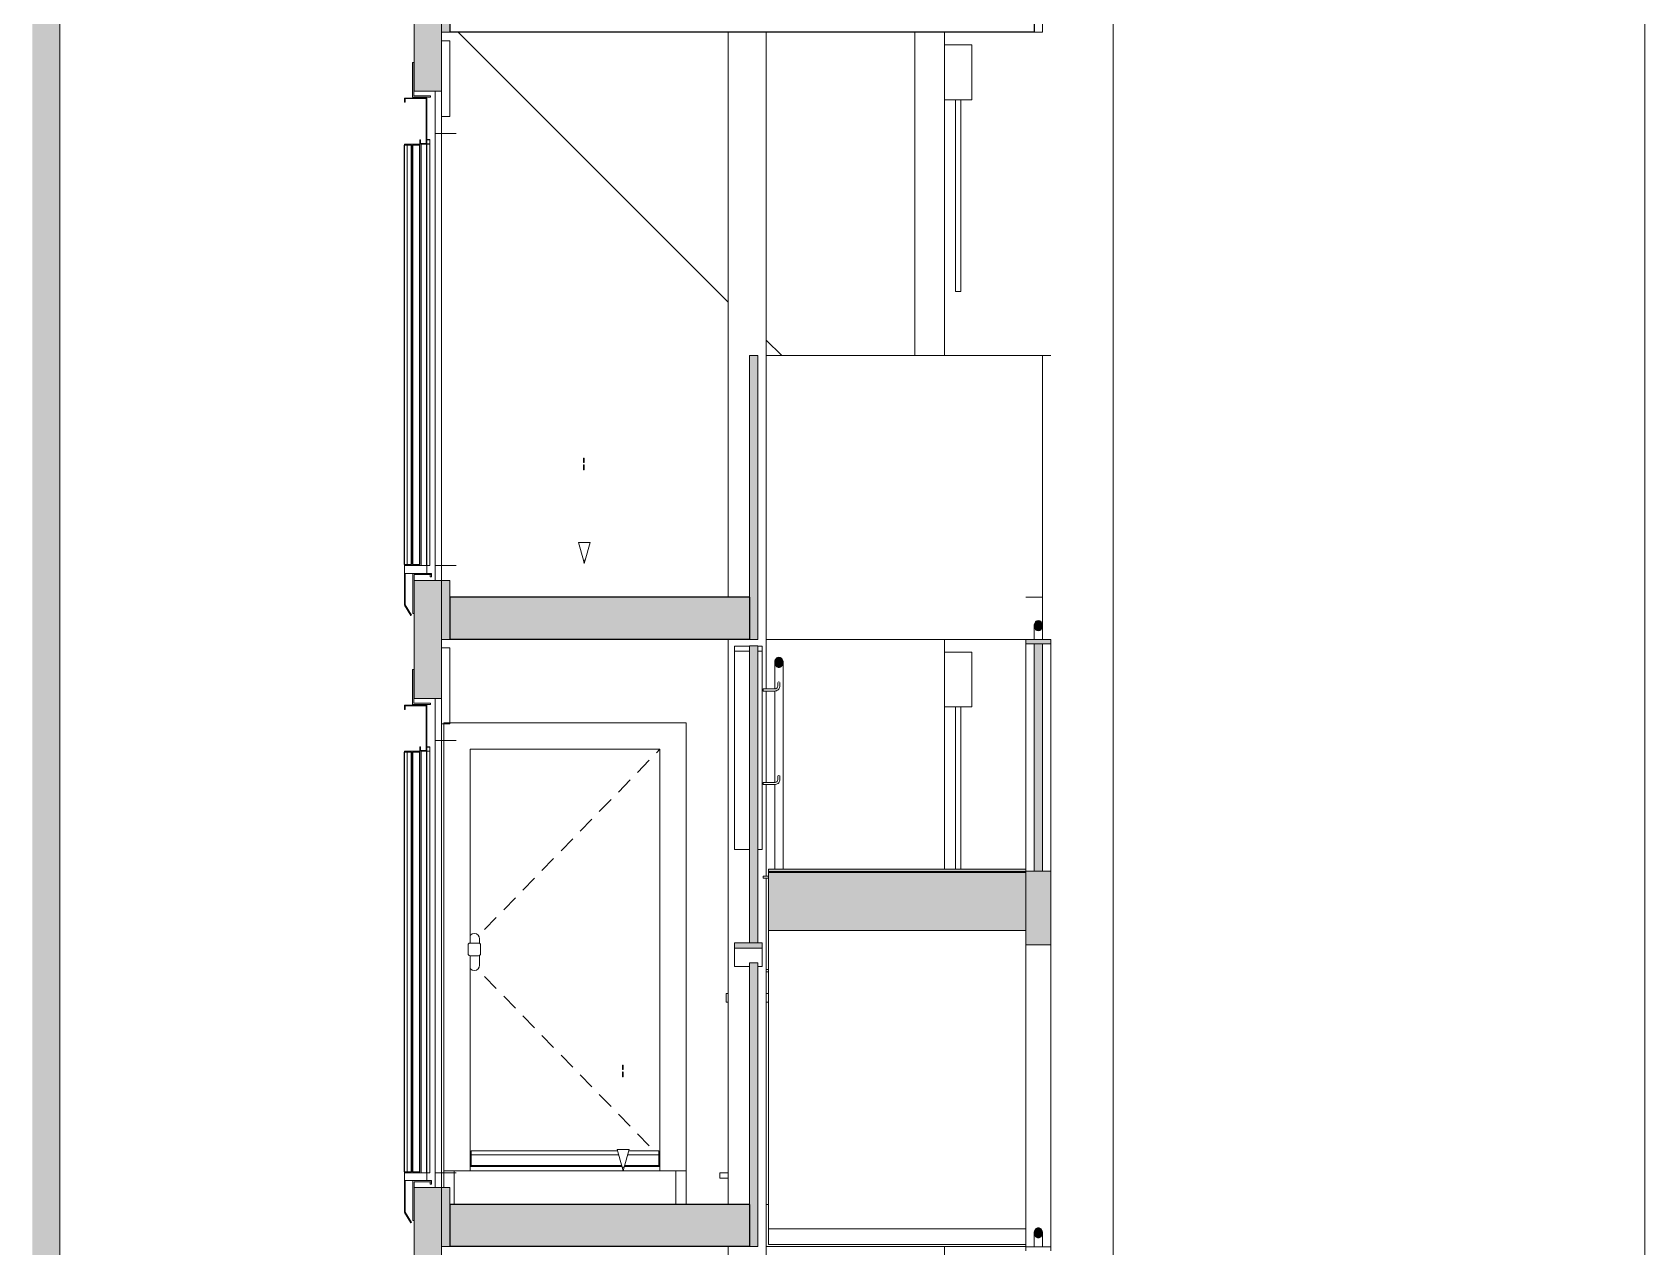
# Model space of a CAD drawing. Header units: metres. Extents: x -35.8 to 4.8, y -7.2 to 21.5.
# Drawn here: x -25.82 to -18.17, y 2.37 to 8.13 of the extents above; entities that cross this region are included whole.
import ezdxf

# ---------------------------------------------------------------- set-up
doc = ezdxf.new("R2010")
doc.units = ezdxf.units.M
doc.header["$MEASUREMENT"] = 0
doc.header["$XCLIPFRAME"] = 0
doc.set_wipeout_variables(frame=1)
doc.linetypes.add('STRICHLINIE', pattern=[0.75, 0.5, -0.25])
doc.linetypes.add('Wipeout_Contour', pattern=[1, 0, -1])
for name, color, linetype in [('A_Schnitt A Lift RB_1_0', 7, 'Continuous'), ('A_Schnitt A Lift RB_1_110 Wand Aussen', 7, 'Continuous'), ('A_Schnitt A Lift RB_1_112 Wand Aussen - Schachtwände', 7, 'Continuous'), ('A_Schnitt A Lift RB_1_140 Brüstung', 7, 'Continuous'), ('A_Schnitt A Lift RB_1_150 Stütze', 7, 'Continuous'), ('A_Schnitt A Lift RB_1_210 Decke', 7, 'Continuous'), ('A_Schnitt A Lift RB_1_270 Deckendurchbruchsymbol', 7, 'Continuous'), ('A_Schnitt A Lift RB_1_410 Treppe', 7, 'Continuous'), ('A_Schnitt A Lift RB_1_415_Aufbauten Pdf', 7, 'Continuous'), ('A_Schnitt A Lift RB_1_430 Aufzug', 7, 'Continuous'), ('A_Schnitt A Lift RB_1_910 Allgemein Lageplan Höhen', 7, 'Continuous')]:
    doc.layers.add(name, color=color, linetype=linetype)
picture_1 = doc.add_image_def('image14.tif', size_in_pixel=(2176, 596))

msp = doc.modelspace()

# ---------------------------------------------------------------- hatches: boundary and pattern name
at = {"layer": 'A_Schnitt A Lift RB_1_140 Brüstung', "linetype": 'Continuous', "lineweight": 0, "true_color": 0x000000}
for points in [[(-22.38, 6.596), (-22.42, 6.596), (-22.42, 6.05), (-22.42, 5.25), (-22.38, 5.25), (-22.38, 6.05)], [(-21.03, 5.3152), (-21.0303, 5.3194), (-21.0312, 5.3234), (-21.0327, 5.3272), (-21.0347, 5.3307), (-21.0371, 5.3336), (-21.04, 5.336), (-21.0432, 5.3378), (-21.0465, 5.3389), (-21.05, 5.3393), (-21.0535, 5.3389), (-21.0568, 5.3378), (-21.06, 5.336), (-21.0629, 5.3336), (-21.0653, 5.3307), (-21.0673, 5.3272), (-21.0688, 5.3234), (-21.0697, 5.3194), (-21.07, 5.3152), (-21.0697, 5.3111), (-21.0688, 5.307), (-21.0673, 5.3032), (-21.0653, 5.2998), (-21.0629, 5.2968), (-21.06, 5.2944), (-21.0568, 5.2926), (-21.0535, 5.2916), (-21.05, 5.2912), (-21.0465, 5.2916), (-21.0432, 5.2926), (-21.04, 5.2944), (-21.0371, 5.2968), (-21.0347, 5.2998), (-21.0327, 5.3032), (-21.0312, 5.307), (-21.0303, 5.3111)], [(-22.42, 3.8102), (-22.38, 3.8102), (-22.38, 5.22), (-22.42, 5.22)], [(-20.99, 5.2493), (-21.11, 5.2493), (-21.11, 5.2293), (-20.99, 5.2293)], [(-21.07, 4.1503), (-21.03, 4.1503), (-21.03, 5.2293), (-21.07, 5.2293)], [(-22.2627, 5.1292), (-22.2612, 5.133), (-22.2603, 5.137), (-22.26, 5.1412), (-22.2603, 5.1454), (-22.2612, 5.1494), (-22.2627, 5.1532), (-22.2647, 5.1566), (-22.2671, 5.1596), (-22.27, 5.162), (-22.2732, 5.1638), (-22.2765, 5.1649), (-22.28, 5.1652), (-22.2835, 5.1649), (-22.2868, 5.1638), (-22.29, 5.162), (-22.2929, 5.1596), (-22.2953, 5.1566), (-22.2973, 5.1532), (-22.2988, 5.1494), (-22.2997, 5.1454), (-22.3, 5.1412), (-22.2997, 5.137), (-22.2988, 5.133), (-22.2973, 5.1292), (-22.2953, 5.1257), (-22.2929, 5.1228), (-22.29, 5.1204), (-22.2868, 5.1186), (-22.2835, 5.1175), (-22.28, 5.1171), (-22.2765, 5.1175), (-22.2732, 5.1186), (-22.27, 5.1204), (-22.2671, 5.1228), (-22.2647, 5.1257)], [(-20.99, 4.1503), (-21.11, 4.1503), (-21.11, 3.8012), (-20.99, 3.8012)], [(-22.36, 3.7852), (-22.36, 3.8102), (-22.49, 3.8102), (-22.49, 3.7852)], [(-22.38, 3.716), (-22.42, 3.716), (-22.42, 3.17), (-22.42, 2.37), (-22.38, 2.37), (-22.38, 3.17)], [(-21.07, 2.4353), (-21.0697, 2.4311), (-21.0688, 2.4271), (-21.0673, 2.4233), (-21.0653, 2.4198), (-21.0629, 2.4169), (-21.06, 2.4145), (-21.0568, 2.4127), (-21.0535, 2.4116), (-21.05, 2.4113), (-21.0465, 2.4116), (-21.0432, 2.4127), (-21.04, 2.4145), (-21.0371, 2.4169), (-21.0347, 2.4198), (-21.0327, 2.4233), (-21.0312, 2.4271), (-21.0303, 2.4311), (-21.03, 2.4353), (-21.0303, 2.4395), (-21.0312, 2.4435), (-21.0327, 2.4473), (-21.0347, 2.4507), (-21.0371, 2.4537), (-21.04, 2.4561), (-21.0432, 2.4579), (-21.0465, 2.459), (-21.05, 2.4593), (-21.0535, 2.459), (-21.0568, 2.4579), (-21.06, 2.4561), (-21.0629, 2.4537), (-21.0653, 2.4507), (-21.0673, 2.4473), (-21.0688, 2.4435), (-21.0697, 2.4395)]]:
    msp.add_hatch(color=18, dxfattribs=at).paths.add_polyline_path(points)
at = {"layer": 'A_Schnitt A Lift RB_1_210 Decke', "linetype": 'Continuous', "lineweight": 0, "true_color": 0x000000}
for points in [[(-22.42, 5.25), (-22.42, 5.45), (-23.84, 5.45), (-23.84, 5.25)], [(-22.42, 2.37), (-22.42, 2.57), (-23.84, 2.57), (-23.84, 2.37)]]:
    msp.add_hatch(color=18, dxfattribs=at).paths.add_polyline_path(points)
at = {"layer": 'A_Schnitt A Lift RB_1_410 Treppe', "linetype": 'Continuous', "lineweight": 0, "true_color": 0x000000}
for points in [[(-22.33, 4.15), (-21.11, 4.15), (-21.11, 4.16), (-22.33, 4.16)], [(-22.33, 4.145), (-22.33, 3.8699), (-21.11, 3.8699), (-21.11, 4.145)]]:
    msp.add_hatch(color=18, dxfattribs=at).paths.add_polyline_path(points)
at = {"layer": 'A_Schnitt A Lift RB_1_430 Aufzug', "linetype": 'Continuous', "lineweight": 0, "true_color": 0x000000}
for points in [[(-25.82, -1.25), (-25.69, -1.25), (-25.69, 9.3), (-25.82, 9.3)], [(-24.01, 7.85), (-23.88, 7.85), (-23.88, 9.3), (-24.01, 9.3)], [(-23.88, 8.33), (-23.88, 8.13), (-23.84, 8.13), (-23.84, 8.33)], [(-23.88, 5.53), (-24.01, 5.53), (-24.01, 4.97), (-23.88, 4.97)], [(-23.84, 5.25), (-23.84, 5.53), (-23.88, 5.53), (-23.88, 5.25)], [(-24.01, 2.09), (-23.88, 2.09), (-23.88, 2.65), (-24.01, 2.65)], [(-23.84, 2.65), (-23.88, 2.65), (-23.88, 2.37), (-23.84, 2.37)]]:
    msp.add_hatch(color=18, dxfattribs=at).paths.add_polyline_path(points)

# ---------------------------------------------------------------- linework, layer by layer
at = {"layer": 'A_Schnitt A Lift RB_1_110 Wand Aussen', "color": 7, "linetype": 'Continuous', "lineweight": 13, "ltscale": 1000}
for p, q in [((-21.03, 8.4344), (-21.03, 8.13)), ((-21.03, 8.13), (-21.07, 8.13)), ((-21.365, 8.07), (-21.495, 8.07)), ((-21.365, 7.81), (-21.365, 8.07)), ((-21.495, 7.81), (-21.49, 7.81)), ((-21.49, 7.81), (-21.4425, 7.81)), ((-21.4425, 7.81), (-21.4175, 7.81)), ((-21.4425, 6.9), (-21.4425, 7.81)), ((-21.4175, 7.81), (-21.37, 7.81)), ((-21.4175, 6.9), (-21.4175, 7.81)), ((-21.37, 7.81), (-21.365, 7.81)), ((-21.4425, 6.9), (-21.4175, 6.9)), ((-21.365, 5.19), (-21.495, 5.19)), ((-21.365, 4.93), (-21.365, 5.19)), ((-21.495, 4.93), (-21.49, 4.93)), ((-21.49, 4.93), (-21.4425, 4.93)), ((-21.4425, 4.93), (-21.4175, 4.93)), ((-21.4425, 4.16), (-21.4425, 4.93)), ((-21.4175, 4.93), (-21.37, 4.93)), ((-21.4175, 4.16), (-21.4175, 4.93)), ((-21.37, 4.93), (-21.365, 4.93)), ((-22.719, 4.855), (-23.869, 4.855)), ((-23.869, 4.855), (-23.869, 2.73)), ((-22.719, 2.73), (-22.719, 4.855)), ((-23.744, 3.81), (-23.744, 4.73)), ((-23.744, 4.73), (-23.2939, 4.73)), ((-23.2939, 4.73), (-23.1539, 4.73)), ((-23.1539, 4.73), (-22.844, 4.73)), ((-22.8946, 4.6768), (-22.9504, 4.6195)), ((-22.844, 4.7289), (-22.8598, 4.7127)), ((-22.844, 4.73), (-22.844, 2.75)), ((-22.9853, 4.5836), (-23.0411, 4.5263)), ((-23.0759, 4.4904), (-23.1317, 4.4331)), ((-23.1666, 4.3973), (-23.2224, 4.3399)), ((-23.2572, 4.3041), (-23.313, 4.2467)), ((-23.3479, 4.2109), (-23.4036, 4.1535)), ((-23.4385, 4.1177), (-23.4943, 4.0603)), ((-23.5291, 4.0245), (-23.5849, 3.9672)), ((-23.6198, 3.9313), (-23.6756, 3.874)), ((-23.7417, 3.8477), (-23.744, 3.8442)), ((-23.7336, 3.8531), (-23.7417, 3.8477)), ((-23.724, 3.855), (-23.7336, 3.8531)), ((-23.7144, 3.8531), (-23.724, 3.855)), ((-23.7063, 3.8477), (-23.7144, 3.8531)), ((-23.7009, 3.8396), (-23.7063, 3.8477)), ((-23.699, 3.83), (-23.7009, 3.8396)), ((-23.699, 3.8087), (-23.699, 3.83)), ((-23.7527, 3.805), (-23.754, 3.8)), ((-23.754, 3.8), (-23.754, 3.76)), ((-23.754, 3.76), (-23.7527, 3.755)), ((-23.749, 3.8087), (-23.7527, 3.805)), ((-23.7527, 3.755), (-23.749, 3.7513)), ((-23.744, 3.81), (-23.749, 3.8087)), ((-23.749, 3.7513), (-23.744, 3.75)), ((-23.704, 3.81), (-23.744, 3.81)), ((-23.744, 3.75), (-23.704, 3.75)), ((-23.744, 2.75), (-23.744, 3.75)), ((-23.699, 3.8087), (-23.704, 3.81)), ((-23.704, 3.75), (-23.699, 3.7513)), ((-23.6953, 3.805), (-23.699, 3.8087)), ((-23.699, 3.7513), (-23.6953, 3.755)), ((-23.699, 3.705), (-23.699, 3.7513)), ((-23.694, 3.8), (-23.6953, 3.805)), ((-23.6953, 3.755), (-23.694, 3.76)), ((-23.694, 3.76), (-23.694, 3.8)), ((-23.744, 3.6908), (-23.7417, 3.6873)), ((-23.7417, 3.6873), (-23.7336, 3.6819)), ((-23.7336, 3.6819), (-23.724, 3.68)), ((-23.724, 3.68), (-23.7144, 3.6819)), ((-23.7144, 3.6819), (-23.7063, 3.6873)), ((-23.7063, 3.6873), (-23.7009, 3.6954)), ((-23.7009, 3.6954), (-23.699, 3.705)), ((-23.6198, 3.5937), (-23.6756, 3.651)), ((-23.5291, 3.5005), (-23.5849, 3.5578)), ((-23.4385, 3.4073), (-23.4943, 3.4647)), ((-23.3479, 3.3141), (-23.4036, 3.3715)), ((-23.2572, 3.2209), (-23.313, 3.2783)), ((-23.1666, 3.1277), (-23.2224, 3.1851)), ((-23.0759, 3.0346), (-23.1317, 3.0919)), ((-22.9853, 2.9414), (-23.0411, 2.9987)), ((-22.8946, 2.8482), (-22.9504, 2.9055)), ((-23.744, 2.755), (-23.739, 2.755)), ((-23.739, 2.805), (-23.739, 2.825)), ((-23.0447, 2.825), (-23.739, 2.825)), ((-23.739, 2.755), (-23.739, 2.805)), ((-23.0392, 2.805), (-23.739, 2.805)), ((-23.0253, 2.755), (-23.739, 2.755)), ((-22.849, 2.755), (-23.0114, 2.755)), ((-22.849, 2.805), (-22.9975, 2.805)), ((-22.849, 2.825), (-22.9919, 2.825)), ((-22.849, 2.805), (-22.849, 2.825)), ((-22.849, 2.755), (-22.849, 2.805)), ((-22.844, 2.7961), (-22.849, 2.8013)), ((-22.849, 2.755), (-22.844, 2.755)), ((-23.869, 2.73), (-23.819, 2.73)), ((-23.819, 2.73), (-23.819, 2.57)), ((-23.819, 2.73), (-23.744, 2.73)), ((-23.744, 2.75), (-23.0239, 2.75)), ((-23.744, 2.73), (-23.744, 2.75)), ((-22.844, 2.73), (-23.744, 2.73)), ((-23.0128, 2.75), (-22.844, 2.75)), ((-22.844, 2.75), (-22.844, 2.73)), ((-22.844, 2.73), (-22.769, 2.73)), ((-22.769, 2.57), (-22.769, 2.73)), ((-22.769, 2.73), (-22.719, 2.73))]:
    msp.add_line(p, q, dxfattribs=at)
at = {"layer": 'A_Schnitt A Lift RB_1_110 Wand Aussen', "color": 7, "linetype": 'Continuous', "lineweight": 18, "ltscale": 1000}
for p, q in [((-22.52, 6.8494), (-23.8006, 8.13)), ((-21.495, 8.13), (-21.495, 6.5963)), ((-22.2669, 6.5963), (-22.34, 6.6694)), ((-21.495, 5.25), (-21.495, 4.16)), ((-23.869, 2.65), (-23.869, 2.73)), ((-22.719, 2.73), (-22.719, 2.57)), ((-21.495, 2.37), (-21.495, 1.28))]:
    msp.add_line(p, q, dxfattribs=at)
at = {"layer": 'A_Schnitt A Lift RB_1_112 Wand Aussen - Schachtwände', "color": 7, "linetype": 'Continuous', "lineweight": 18, "ltscale": 1000}
msp.add_line((-21.635, 8.13), (-21.635, 6.5963), dxfattribs=at)
at = {"layer": 'A_Schnitt A Lift RB_1_140 Brüstung', "color": 7, "linetype": 'Continuous', "lineweight": 13, "ltscale": 1000}
for p, q in [((-22.42, 6.596), (-22.42, 6.05)), ((-22.38, 6.596), (-22.42, 6.596)), ((-22.38, 6.596), (-22.38, 6.05)), ((-22.42, 6.05), (-22.42, 5.45)), ((-21.07, 5.2493), (-21.07, 5.3152)), ((-21.03, 5.2493), (-21.03, 5.3152)), ((-22.38, 5.25), (-22.42, 5.25)), ((-22.3, 5.0153), (-22.3, 5.1412)), ((-22.26, 4.16), (-22.26, 5.1412)), ((-22.285, 5.0461), (-22.285, 5.0305)), ((-22.2809, 5.0486), (-22.2817, 5.0486)), ((-22.28, 5.0486), (-22.2809, 5.0486)), ((-22.2791, 5.0486), (-22.28, 5.0486)), ((-22.2783, 5.0486), (-22.2791, 5.0486)), ((-22.275, 5.0461), (-22.275, 5.03)), ((-22.3002, 5.0153), (-22.355, 5.0153)), ((-22.355, 5.015), (-22.355, 5.0152)), ((-22.355, 5.0146), (-22.355, 5.015)), ((-22.355, 5.0141), (-22.355, 5.0146)), ((-22.355, 5.0135), (-22.355, 5.0141)), ((-22.355, 5.0128), (-22.355, 5.0135)), ((-22.355, 5.012), (-22.355, 5.0128)), ((-22.355, 5.0111), (-22.355, 5.012)), ((-22.355, 5.0103), (-22.355, 5.0111)), ((-22.355, 5.0094), (-22.355, 5.0103)), ((-22.355, 5.0085), (-22.355, 5.0094)), ((-22.355, 5.0078), (-22.355, 5.0085)), ((-22.355, 5.007), (-22.355, 5.0078)), ((-22.355, 5.0064), (-22.355, 5.007)), ((-22.355, 5.0059), (-22.355, 5.0064)), ((-22.355, 5.0056), (-22.355, 5.0059)), ((-22.355, 5.0053), (-22.355, 5.0056)), ((-22.2998, 5.0053), (-22.355, 5.0053)), ((-22.2974, 5.0155), (-22.3002, 5.0153)), ((-22.3, 4.5715), (-22.3, 5.0053)), ((-22.2957, 5.0056), (-22.2998, 5.0053)), ((-22.2949, 5.0162), (-22.2974, 5.0155)), ((-22.2914, 5.0067), (-22.2957, 5.0056)), ((-22.2925, 5.0173), (-22.2949, 5.0162)), ((-22.2904, 5.0188), (-22.2925, 5.0173)), ((-22.2875, 5.0086), (-22.2914, 5.0067)), ((-22.2885, 5.0206), (-22.2904, 5.0188)), ((-22.287, 5.0228), (-22.2885, 5.0206)), ((-22.2839, 5.0111), (-22.2875, 5.0086)), ((-22.2859, 5.0251), (-22.287, 5.0228)), ((-22.2852, 5.0277), (-22.2859, 5.0251)), ((-22.285, 5.0305), (-22.2852, 5.0277)), ((-22.2808, 5.0142), (-22.2839, 5.0111)), ((-22.2783, 5.0177), (-22.2808, 5.0142)), ((-22.2765, 5.0217), (-22.2783, 5.0177)), ((-22.2754, 5.0259), (-22.2765, 5.0217)), ((-22.275, 5.03), (-22.2754, 5.0259)), ((-22.285, 4.6024), (-22.285, 4.5867)), ((-22.2809, 4.6048), (-22.2817, 4.6048)), ((-22.28, 4.6048), (-22.2809, 4.6048)), ((-22.2791, 4.6048), (-22.28, 4.6048)), ((-22.2783, 4.6048), (-22.2791, 4.6048)), ((-22.275, 4.6024), (-22.275, 4.5863)), ((-22.3002, 4.5715), (-22.355, 4.5715)), ((-22.355, 4.5712), (-22.355, 4.5714)), ((-22.355, 4.5708), (-22.355, 4.5712)), ((-22.355, 4.5703), (-22.355, 4.5708)), ((-22.355, 4.5697), (-22.355, 4.5703)), ((-22.355, 4.569), (-22.355, 4.5697)), ((-22.355, 4.5682), (-22.355, 4.569)), ((-22.355, 4.5674), (-22.355, 4.5682)), ((-22.355, 4.5665), (-22.355, 4.5674)), ((-22.355, 4.5656), (-22.355, 4.5665)), ((-22.355, 4.5648), (-22.355, 4.5656)), ((-22.355, 4.564), (-22.355, 4.5648)), ((-22.355, 4.5633), (-22.355, 4.564)), ((-22.355, 4.5627), (-22.355, 4.5633)), ((-22.355, 4.5622), (-22.355, 4.5627)), ((-22.355, 4.5618), (-22.355, 4.5622)), ((-22.355, 4.5616), (-22.355, 4.5618)), ((-22.2998, 4.5615), (-22.355, 4.5615)), ((-22.2974, 4.5717), (-22.3002, 4.5715)), ((-22.3, 4.16), (-22.3, 4.5615)), ((-22.2957, 4.5619), (-22.2998, 4.5615)), ((-22.2949, 4.5724), (-22.2974, 4.5717)), ((-22.2914, 4.563), (-22.2957, 4.5619)), ((-22.2925, 4.5735), (-22.2949, 4.5724)), ((-22.2904, 4.575), (-22.2925, 4.5735)), ((-22.2875, 4.5648), (-22.2914, 4.563)), ((-22.2885, 4.5769), (-22.2904, 4.575)), ((-22.287, 4.579), (-22.2885, 4.5769)), ((-22.2839, 4.5673), (-22.2875, 4.5648)), ((-22.2859, 4.5814), (-22.287, 4.579)), ((-22.2852, 4.5839), (-22.2859, 4.5814)), ((-22.285, 4.5867), (-22.2852, 4.5839)), ((-22.2808, 4.5704), (-22.2839, 4.5673)), ((-22.2783, 4.574), (-22.2808, 4.5704)), ((-22.2765, 4.5779), (-22.2783, 4.574)), ((-22.2754, 4.5822), (-22.2765, 4.5779)), ((-22.275, 4.5863), (-22.2754, 4.5822)), ((-22.2809, 4.1611), (-22.2817, 4.1611)), ((-22.28, 4.1611), (-22.2809, 4.1611)), ((-22.2791, 4.1611), (-22.28, 4.1611)), ((-22.2783, 4.1611), (-22.2791, 4.1611)), ((-22.355, 4.1274), (-22.355, 4.1277)), ((-22.33, 4.1277), (-22.355, 4.1277)), ((-22.355, 4.1271), (-22.355, 4.1274)), ((-22.355, 4.1266), (-22.355, 4.1271)), ((-22.355, 4.126), (-22.355, 4.1266)), ((-22.355, 4.1252), (-22.355, 4.126)), ((-22.355, 4.1244), (-22.355, 4.1252)), ((-22.355, 4.1236), (-22.355, 4.1244)), ((-22.355, 4.1227), (-22.355, 4.1236)), ((-22.355, 4.1219), (-22.355, 4.1227)), ((-22.355, 4.121), (-22.355, 4.1219)), ((-22.355, 4.1202), (-22.355, 4.121)), ((-22.355, 4.1195), (-22.355, 4.1202)), ((-22.355, 4.1189), (-22.355, 4.1195)), ((-22.355, 4.1184), (-22.355, 4.1189)), ((-22.355, 4.118), (-22.355, 4.1184)), ((-22.355, 4.1178), (-22.355, 4.118)), ((-22.33, 4.1177), (-22.355, 4.1177)), ((-22.49, 3.8102), (-22.49, 3.7852)), ((-22.42, 3.8102), (-22.49, 3.8102)), ((-22.36, 3.7852), (-22.49, 3.7852)), ((-22.36, 3.8102), (-22.38, 3.8102)), ((-22.36, 3.8102), (-22.36, 3.7852)), ((-22.42, 3.716), (-22.42, 3.17)), ((-22.38, 3.716), (-22.42, 3.716)), ((-22.38, 3.716), (-22.38, 3.17)), ((-22.33, 3.684), (-22.34, 3.684)), ((-22.33, 3.674), (-22.34, 3.674)), ((-22.53, 3.57), (-22.53, 3.5697)), ((-22.53, 3.57), (-22.52, 3.57)), ((-22.53, 3.5697), (-22.53, 3.5688)), ((-22.53, 3.5688), (-22.53, 3.5673)), ((-22.53, 3.5673), (-22.53, 3.5653)), ((-22.53, 3.5653), (-22.53, 3.5629)), ((-22.53, 3.5629), (-22.53, 3.56)), ((-22.53, 3.56), (-22.53, 3.5568)), ((-22.53, 3.5568), (-22.53, 3.5535)), ((-22.53, 3.5535), (-22.53, 3.55)), ((-22.53, 3.55), (-22.53, 3.5465)), ((-22.53, 3.5465), (-22.53, 3.5432)), ((-22.53, 3.5432), (-22.53, 3.54)), ((-22.53, 3.54), (-22.53, 3.5371)), ((-22.53, 3.5371), (-22.53, 3.5347)), ((-22.53, 3.5347), (-22.53, 3.5327)), ((-22.53, 3.5327), (-22.53, 3.5312)), ((-22.53, 3.5312), (-22.53, 3.5303)), ((-22.53, 3.5303), (-22.53, 3.53)), ((-22.53, 3.53), (-22.52, 3.53)), ((-22.34, 3.57), (-22.33, 3.57)), ((-22.34, 3.53), (-22.33, 3.53)), ((-22.42, 3.17), (-22.42, 2.57)), ((-22.38, 2.37), (-22.42, 2.37)), ((-21.07, 2.4353), (-21.07, 2.3693)), ((-21.03, 2.4353), (-21.03, 2.3693))]:
    msp.add_line(p, q, dxfattribs=at)
at = {"layer": 'A_Schnitt A Lift RB_1_140 Brüstung', "color": 7, "linetype": 'Continuous', "lineweight": 18, "ltscale": 1000}
for p, q in [((-22.34, 6.5963), (-20.99, 6.5963)), ((-21.03, 6.596), (-21.03, 5.4503)), ((-21.03, 6.596), (-21.005, 6.596)), ((-21.005, 6.596), (-20.99, 6.596)), ((-20.99, 6.596), (-20.99, 6.596)), ((-21.11, 5.45), (-21.11, 5.4503)), ((-21.11, 5.4503), (-21.07, 5.4503)), ((-21.08, 5.45), (-21.11, 5.45)), ((-21.07, 5.45), (-21.08, 5.45)), ((-21.03, 5.4503), (-21.07, 5.4503)), ((-21.07, 5.4503), (-21.03, 5.45)), ((-21.07, 5.45), (-21.07, 5.4503)), ((-21.03, 5.4503), (-21.03, 5.45)), ((-21.03, 5.45), (-21.03, 5.3152)), ((-22.49, 5.2188), (-22.42, 5.2188)), ((-22.49, 5.1938), (-22.49, 5.2188)), ((-22.42, 5.22), (-22.42, 3.8102)), ((-22.38, 5.22), (-22.42, 5.22)), ((-22.38, 5.22), (-22.38, 3.8102)), ((-22.38, 5.2188), (-22.36, 5.2188)), ((-22.36, 5.2188), (-22.36, 5.1938)), ((-22.34, 5.2503), (-21.07, 5.2503)), ((-21.11, 5.2493), (-21.11, 5.2293)), ((-20.99, 5.2493), (-21.11, 5.2493)), ((-21.11, 5.2293), (-21.11, 4.16)), ((-21.07, 5.2293), (-21.11, 5.2293)), ((-21.03, 5.2293), (-21.07, 5.2293)), ((-21.07, 5.2293), (-21.07, 4.1503)), ((-20.99, 5.2293), (-21.03, 5.2293)), ((-21.03, 5.2293), (-21.03, 4.1503)), ((-20.99, 5.2493), (-20.99, 5.2293)), ((-20.99, 4.1503), (-20.99, 5.2293)), ((-22.42, 5.1938), (-22.49, 5.1938)), ((-22.49, 5.1938), (-22.49, 4.2534)), ((-22.36, 5.1938), (-22.38, 5.1938)), ((-22.36, 4.2534), (-22.36, 5.1938)), ((-22.49, 4.2534), (-22.42, 4.2534)), ((-22.38, 4.2534), (-22.36, 4.2534)), ((-21.11, 4.1503), (-21.11, 4.15)), ((-21.07, 4.1503), (-21.11, 4.1503)), ((-21.11, 4.15), (-21.11, 4.145)), ((-21.11, 4.145), (-21.11, 3.8699)), ((-21.03, 4.1503), (-21.07, 4.1503)), ((-20.99, 4.1503), (-21.03, 4.1503)), ((-20.99, 4.1503), (-20.99, 3.8012)), ((-21.11, 3.8699), (-21.11, 3.8012)), ((-22.49, 3.6987), (-22.49, 3.7852)), ((-22.38, 3.8102), (-22.42, 3.8102)), ((-22.36, 3.7852), (-22.36, 3.6987)), ((-21.11, 3.8012), (-21.11, 2.3694)), ((-20.99, 3.8012), (-21.11, 3.8012)), ((-20.99, 2.3694), (-20.99, 3.8012)), ((-22.42, 3.6987), (-22.49, 3.6987)), ((-22.36, 3.6987), (-22.38, 3.6987)), ((-21.11, 2.3694), (-21.07, 2.3694)), ((-21.11, 2.3693), (-21.11, 2.3493)), ((-20.99, 2.3693), (-21.11, 2.3693)), ((-21.03, 2.3694), (-20.99, 2.3694)), ((-20.99, 2.3693), (-20.99, 2.3493))]:
    msp.add_line(p, q, dxfattribs=at)
at = {"layer": 'A_Schnitt A Lift RB_1_140 Brüstung', "color": 255, "linetype": 'Continuous', "lineweight": 0, "ltscale": 1000}
for p, q in [((-22.56, 2.72), (-22.52, 2.72)), ((-22.56, 2.695), (-22.56, 2.72)), ((-22.56, 2.695), (-22.52, 2.695))]:
    msp.add_line(p, q, dxfattribs=at)
at = {"layer": 'A_Schnitt A Lift RB_1_140 Brüstung', "color": 7, "linetype": 'Continuous', "lineweight": 13, "ltscale": 1000, "flags": 128}
for points in [[(-22.38, 6.05), (-22.38, 5.6), (-22.38, 5.44), (-22.38, 5.25)], [(-22.38, 3.17), (-22.38, 2.72), (-22.38, 2.56), (-22.38, 2.37)]]:
    msp.add_lwpolyline(points, dxfattribs=at)
for points in [[(-21.0697, 5.3111), (-21.0688, 5.307), (-21.0673, 5.3032), (-21.0653, 5.2998), (-21.0629, 5.2968), (-21.06, 5.2944), (-21.0568, 5.2926), (-21.0535, 5.2916), (-21.05, 5.2912), (-21.0465, 5.2916), (-21.0432, 5.2926), (-21.04, 5.2944), (-21.0371, 5.2968), (-21.0347, 5.2998), (-21.0327, 5.3032), (-21.0312, 5.307), (-21.0303, 5.3111), (-21.03, 5.3152), (-21.0303, 5.3194), (-21.0312, 5.3234), (-21.0327, 5.3272), (-21.0347, 5.3307), (-21.0371, 5.3336), (-21.04, 5.336), (-21.0432, 5.3378), (-21.0465, 5.3389), (-21.05, 5.3393), (-21.0535, 5.3389), (-21.0568, 5.3378), (-21.06, 5.336), (-21.0629, 5.3336), (-21.0653, 5.3307), (-21.0673, 5.3272), (-21.0688, 5.3234), (-21.0697, 5.3194), (-21.07, 5.3152)], [(-22.2997, 5.137), (-22.2988, 5.133), (-22.2973, 5.1292), (-22.2953, 5.1257), (-22.2929, 5.1228), (-22.29, 5.1204), (-22.2868, 5.1186), (-22.2835, 5.1175), (-22.28, 5.1171), (-22.2765, 5.1175), (-22.2732, 5.1186), (-22.27, 5.1204), (-22.2671, 5.1228), (-22.2647, 5.1257), (-22.2627, 5.1292), (-22.2612, 5.133), (-22.2603, 5.137), (-22.26, 5.1412), (-22.2603, 5.1454), (-22.2612, 5.1494), (-22.2627, 5.1532), (-22.2647, 5.1566), (-22.2671, 5.1596), (-22.27, 5.162), (-22.2732, 5.1638), (-22.2765, 5.1649), (-22.28, 5.1652), (-22.2835, 5.1649), (-22.2868, 5.1638), (-22.29, 5.162), (-22.2929, 5.1596), (-22.2953, 5.1566), (-22.2973, 5.1532), (-22.2988, 5.1494), (-22.2997, 5.1454), (-22.3, 5.1412)], [(-21.0697, 2.4311), (-21.0688, 2.4271), (-21.0673, 2.4233), (-21.0653, 2.4198), (-21.0629, 2.4169), (-21.06, 2.4145), (-21.0568, 2.4127), (-21.0535, 2.4116), (-21.05, 2.4113), (-21.0465, 2.4116), (-21.0432, 2.4127), (-21.04, 2.4145), (-21.0371, 2.4169), (-21.0347, 2.4198), (-21.0327, 2.4233), (-21.0312, 2.4271), (-21.0303, 2.4311), (-21.03, 2.4353), (-21.0303, 2.4395), (-21.0312, 2.4435), (-21.0327, 2.4473), (-21.0347, 2.4507), (-21.0371, 2.4537), (-21.04, 2.4561), (-21.0432, 2.4579), (-21.0465, 2.459), (-21.05, 2.4593), (-21.0535, 2.459), (-21.0568, 2.4579), (-21.06, 2.4561), (-21.0629, 2.4537), (-21.0653, 2.4507), (-21.0673, 2.4473), (-21.0688, 2.4435), (-21.0697, 2.4395), (-21.07, 2.4353)]]:
    msp.add_lwpolyline(points, close=True, dxfattribs=at)
at = {"layer": 'A_Schnitt A Lift RB_1_150 Stütze', "color": 7, "linetype": 'Continuous', "lineweight": 18, "ltscale": 1000}
for p, q in [((-22.52, 5.45), (-22.52, 8.13)), ((-22.34, 5.0152), (-22.34, 8.13)), ((-22.52, 2.57), (-22.52, 5.25)), ((-22.34, 4.5715), (-22.34, 5.0053)), ((-22.34, 4.1277), (-22.34, 4.5615)), ((-22.34, 2.1686), (-22.34, 4.1177)), ((-22.52, -0.535), (-22.52, 2.37))]:
    msp.add_line(p, q, dxfattribs=at)
at = {"layer": 'A_Schnitt A Lift RB_1_210 Decke', "color": 7, "linetype": 'Continuous', "lineweight": 25, "ltscale": 1000}
for p, q in [((-23.84, 8.31), (-23.84, 8.13)), ((-21.07, 8.31), (-21.07, 8.13)), ((-21.07, 8.13), (-23.84, 8.13)), ((-23.84, 5.45), (-23.84, 5.25)), ((-22.42, 5.45), (-23.84, 5.45)), ((-22.42, 5.45), (-22.42, 5.25)), ((-22.42, 5.25), (-23.84, 5.25)), ((-23.84, 2.57), (-23.84, 2.37)), ((-22.42, 2.57), (-23.84, 2.57)), ((-22.42, 2.57), (-22.42, 2.37)), ((-22.42, 2.37), (-23.84, 2.37))]:
    msp.add_line(p, q, dxfattribs=at)
at = {"layer": 'A_Schnitt A Lift RB_1_210 Decke', "color": 7, "linetype": 'Continuous', "lineweight": 13, "ltscale": 1000}
for p, q in [((-22.34, 5.25), (-21.07, 5.25)), ((-22.34, 2.57), (-22.33, 2.57)), ((-22.34, 2.37), (-21.11, 2.37))]:
    msp.add_line(p, q, dxfattribs=at)
at = {"layer": 'A_Schnitt A Lift RB_1_270 Deckendurchbruchsymbol', "color": 7, "linetype": 'Continuous', "lineweight": 13, "ltscale": 1000}
for p, q in [((-23.84, 8.09), (-23.88, 8.09)), ((-23.84, 7.73), (-23.84, 8.09)), ((-23.84, 7.73), (-23.88, 7.73)), ((-23.84, 5.21), (-23.88, 5.21)), ((-23.84, 4.85), (-23.84, 5.21)), ((-23.84, 4.85), (-23.88, 4.85))]:
    msp.add_line(p, q, dxfattribs=at)
at = {"layer": 'A_Schnitt A Lift RB_1_410 Treppe', "color": 7, "linetype": 'Continuous', "lineweight": 18, "ltscale": 1000}
for p, q in [((-22.33, 4.16), (-22.33, 4.15)), ((-21.11, 4.16), (-22.33, 4.16)), ((-22.33, 4.15), (-22.33, 4.145)), ((-21.11, 4.15), (-22.33, 4.15)), ((-22.33, 4.145), (-22.33, 3.8699)), ((-21.11, 4.145), (-22.33, 4.145)), ((-21.11, 4.16), (-21.11, 4.1503)), ((-22.33, 3.8699), (-22.33, 3.8346)), ((-21.11, 3.8699), (-22.33, 3.8699)), ((-22.33, 3.8346), (-22.33, 3.7746)), ((-22.33, 3.7746), (-22.33, 3.7146)), ((-22.33, 3.7146), (-22.33, 3.6546)), ((-22.33, 3.6546), (-22.33, 3.5946)), ((-22.33, 3.5946), (-22.33, 3.5346)), ((-22.33, 3.5346), (-22.33, 3.4746)), ((-22.33, 3.4746), (-22.33, 3.4146)), ((-22.33, 3.4146), (-22.33, 3.3546)), ((-22.33, 3.3546), (-22.33, 3.2946)), ((-22.33, 3.2946), (-22.33, 3.2346)), ((-22.33, 3.2346), (-22.33, 3.1746)), ((-22.33, 3.1746), (-22.33, 3.1146)), ((-22.33, 3.1146), (-22.33, 3.0546)), ((-22.33, 3.0546), (-22.33, 2.9946)), ((-22.33, 2.9946), (-22.33, 2.9346)), ((-22.33, 2.9346), (-22.33, 2.8746)), ((-22.33, 2.8746), (-22.33, 2.8146)), ((-22.33, 2.8146), (-22.33, 2.7546)), ((-22.33, 2.7546), (-22.33, 2.6946)), ((-22.33, 2.6946), (-22.33, 2.6346)), ((-22.33, 2.6346), (-22.33, 2.5746)), ((-22.33, 2.5746), (-22.33, 2.5146)), ((-22.33, 2.5146), (-22.33, 2.4546)), ((-22.33, 2.38), (-22.33, 2.4546)), ((-21.11, 2.4546), (-22.33, 2.4546)), ((-22.33, 2.38), (-21.11, 2.38))]:
    msp.add_line(p, q, dxfattribs=at)
at = {"layer": 'A_Schnitt A Lift RB_1_430 Aufzug', "color": 7, "linetype": 'Continuous', "lineweight": 18, "ltscale": 1000}
for p, q in [((-25.69, 9.3), (-25.69, -1.25)), ((-24.01, 9.3), (-24.01, 7.85)), ((-23.88, 7.85), (-24.01, 7.85)), ((-23.88, 5.53), (-23.88, 7.85)), ((-24.01, 5.53), (-24.01, 4.97)), ((-23.88, 5.53), (-24.01, 5.53)), ((-23.88, 4.97), (-24.01, 4.97)), ((-23.88, 2.65), (-23.88, 4.97)), ((-24.01, 2.65), (-24.01, 2.09)), ((-23.88, 2.65), (-24.01, 2.65))]:
    msp.add_line(p, q, dxfattribs=at)
at = {"layer": 'A_Schnitt A Lift RB_1_430 Aufzug', "color": 7, "linetype": 'Continuous', "lineweight": 13, "ltscale": 1000}
for p, q in [((-23.88, 8.33), (-23.88, 8.13)), ((-23.88, 8.13), (-23.88, 7.85)), ((-23.84, 8.13), (-23.88, 8.13)), ((-24.0115, 7.987), (-24.0175, 7.987)), ((-24.0175, 7.987), (-24.0175, 7.822)), ((-24.0115, 7.828), (-24.0115, 7.987)), ((-23.95, 7.818), (-24.055, 7.818)), ((-24.055, 7.818), (-24.055, 7.798)), ((-24.055, 7.798), (-24.052, 7.798)), ((-24.052, 7.815), (-23.953, 7.815)), ((-24.052, 7.798), (-24.052, 7.815)), ((-24.0175, 7.822), (-23.9325, 7.822)), ((-23.9325, 7.828), (-24.0115, 7.828)), ((-24.01, 7.85), (-23.91, 7.85)), ((-23.953, 7.815), (-23.953, 7.603)), ((-23.95, 7.6), (-23.95, 7.818)), ((-23.9325, 7.822), (-23.9325, 7.828)), ((-23.91, 7.85), (-23.91, 7.65)), ((-23.9495, 7.62), (-23.9495, 7.655)), ((-23.91, 7.65), (-23.91, 5.6)), ((-23.91, 7.65), (-23.81, 7.65)), ((-24.0555, 7.595), (-24.056, 7.595)), ((-24.056, 7.595), (-24.056, 5.605)), ((-24.042, 7.5995), (-24.0555, 7.5995)), ((-24.0555, 7.5995), (-24.0555, 5.6)), ((-24.042, 5.6), (-24.042, 7.5995)), ((-23.976, 7.5995), (-24.042, 7.5995)), ((-23.98, 7.62), (-23.983, 7.62)), ((-23.983, 7.62), (-23.983, 7.6)), ((-23.983, 7.6), (-23.95, 7.6)), ((-23.98, 7.603), (-23.98, 7.62)), ((-23.953, 7.603), (-23.98, 7.603)), ((-23.976, 5.6), (-23.976, 7.5995)), ((-23.9505, 7.5995), (-23.976, 7.5995)), ((-23.976, 7.5995), (-23.976, 5.6)), ((-23.9495, 7.5995), (-23.9505, 7.5995)), ((-23.9505, 7.5995), (-23.9505, 5.6)), ((-23.935, 7.6205), (-23.95, 7.6205)), ((-23.95, 7.6205), (-23.95, 7.6195)), ((-23.95, 7.6195), (-23.935, 7.6195)), ((-23.9495, 7.6005), (-23.95, 7.5995)), ((-23.935, 7.6005), (-23.9495, 7.6005)), ((-23.9495, 7.6005), (-23.9495, 7.5995)), ((-23.9495, 7.5995), (-23.9495, 7.6005)), ((-23.9495, 5.6), (-23.9495, 7.5995)), ((-23.9345, 7.5995), (-23.9495, 7.5995)), ((-23.9495, 7.5995), (-23.9495, 5.6)), ((-23.9495, 7.5995), (-23.935, 7.5995)), ((-23.9345, 7.62), (-23.9355, 7.62)), ((-23.9355, 7.62), (-23.9355, 7.6)), ((-23.9355, 7.6), (-23.9345, 7.6)), ((-23.935, 7.6195), (-23.935, 7.6205)), ((-23.935, 7.5995), (-23.935, 7.6005)), ((-23.9345, 7.6), (-23.9345, 7.62)), ((-23.9345, 5.6), (-23.9345, 7.5995)), ((-24.056, 5.605), (-24.0555, 5.605)), ((-24.0555, 5.6), (-24.042, 5.6)), ((-23.95, 5.6), (-24.055, 5.6)), ((-24.055, 5.6), (-24.055, 5.5635)), ((-24.042, 5.6), (-23.976, 5.6)), ((-23.976, 5.6), (-23.9505, 5.6)), ((-23.9505, 5.6), (-23.9495, 5.6)), ((-23.95, 5.5635), (-23.95, 5.6)), ((-23.9495, 5.6), (-23.9345, 5.6)), ((-23.81, 5.6), (-23.91, 5.6)), ((-23.91, 5.6), (-23.91, 5.53)), ((-24.055, 5.5635), (-23.95, 5.5635)), ((-24.052, 5.5635), (-24.055, 5.5635)), ((-24.055, 5.5635), (-24.055, 5.414)), ((-24.052, 5.414), (-24.052, 5.5635)), ((-23.927, 5.5635), (-24.016, 5.5635)), ((-24.016, 5.5635), (-24.016, 5.3735)), ((-24.01, 5.5575), (-23.927, 5.5575)), ((-24.01, 5.3735), (-24.01, 5.5575)), ((-23.91, 5.53), (-24.01, 5.53)), ((-23.927, 5.5575), (-23.933, 5.5575)), ((-23.933, 5.5575), (-23.933, 5.5465)), ((-23.933, 5.5465), (-23.927, 5.5465)), ((-23.927, 5.5575), (-23.927, 5.5635)), ((-23.927, 5.5465), (-23.927, 5.5575)), ((-23.88, 5.53), (-23.88, 5.25)), ((-23.84, 5.53), (-23.88, 5.53)), ((-23.84, 5.53), (-23.84, 5.45)), ((-24.055, 5.414), (-24.052, 5.414)), ((-24.0522, 5.4138), (-24.0548, 5.4122)), ((-24.0548, 5.4122), (-24.0248, 5.3632)), ((-24.0222, 5.3648), (-24.0522, 5.4138)), ((-24.0248, 5.3632), (-24.0222, 5.3648)), ((-24.016, 5.3735), (-24.01, 5.3735)), ((-23.88, 5.25), (-23.88, 4.97)), ((-23.84, 5.25), (-23.88, 5.25)), ((-24.0115, 5.107), (-24.0175, 5.107)), ((-24.0175, 5.107), (-24.0175, 4.942)), ((-24.0115, 4.948), (-24.0115, 5.107)), ((-24.01, 4.97), (-23.91, 4.97)), ((-23.91, 4.97), (-23.91, 4.77)), ((-23.95, 4.938), (-24.055, 4.938)), ((-24.055, 4.938), (-24.055, 4.918)), ((-24.055, 4.918), (-24.052, 4.918)), ((-24.052, 4.935), (-23.953, 4.935)), ((-24.052, 4.918), (-24.052, 4.935)), ((-24.0175, 4.942), (-23.9325, 4.942)), ((-23.9325, 4.948), (-24.0115, 4.948)), ((-23.953, 4.935), (-23.953, 4.723)), ((-23.95, 4.72), (-23.95, 4.938)), ((-23.9325, 4.942), (-23.9325, 4.948)), ((-23.98, 4.74), (-23.983, 4.74)), ((-23.983, 4.74), (-23.983, 4.72)), ((-23.98, 4.723), (-23.98, 4.74)), ((-23.935, 4.7405), (-23.95, 4.7405)), ((-23.95, 4.7405), (-23.95, 4.7395)), ((-23.9495, 4.74), (-23.9495, 4.775)), ((-23.9345, 4.74), (-23.9355, 4.74)), ((-23.9355, 4.74), (-23.9355, 4.72)), ((-23.935, 4.7395), (-23.935, 4.7405)), ((-23.9345, 4.72), (-23.9345, 4.74)), ((-23.91, 4.77), (-23.91, 2.72)), ((-23.91, 4.77), (-23.81, 4.77)), ((-24.0555, 4.715), (-24.056, 4.715)), ((-24.056, 4.715), (-24.056, 2.725)), ((-24.042, 4.7195), (-24.0555, 4.7195)), ((-24.0555, 4.7195), (-24.0555, 2.72)), ((-24.042, 2.72), (-24.042, 4.7195)), ((-23.976, 4.7195), (-24.042, 4.7195)), ((-23.983, 4.72), (-23.95, 4.72)), ((-23.953, 4.723), (-23.98, 4.723)), ((-23.976, 2.72), (-23.976, 4.7195)), ((-23.9505, 4.7195), (-23.976, 4.7195)), ((-23.976, 4.7195), (-23.976, 2.72)), ((-23.9495, 4.7195), (-23.9505, 4.7195)), ((-23.9505, 4.7195), (-23.9505, 2.72)), ((-23.95, 4.7395), (-23.935, 4.7395)), ((-23.9495, 4.7205), (-23.95, 4.7195)), ((-23.935, 4.7205), (-23.9495, 4.7205)), ((-23.9495, 4.7205), (-23.9495, 4.7195)), ((-23.9495, 4.7195), (-23.9495, 4.7205)), ((-23.9495, 2.72), (-23.9495, 4.7195)), ((-23.9345, 4.7195), (-23.9495, 4.7195)), ((-23.9495, 4.7195), (-23.9495, 2.72)), ((-23.9495, 4.7195), (-23.935, 4.7195)), ((-23.9355, 4.72), (-23.9345, 4.72)), ((-23.935, 4.7195), (-23.935, 4.7205)), ((-23.9345, 2.72), (-23.9345, 4.7195)), ((-24.056, 2.725), (-24.0555, 2.725)), ((-24.0555, 2.72), (-24.042, 2.72)), ((-23.95, 2.72), (-24.055, 2.72)), ((-24.055, 2.72), (-24.055, 2.6835)), ((-24.055, 2.6835), (-23.95, 2.6835)), ((-24.052, 2.6835), (-24.055, 2.6835)), ((-24.055, 2.6835), (-24.055, 2.534)), ((-24.052, 2.534), (-24.052, 2.6835)), ((-24.042, 2.72), (-23.976, 2.72)), ((-23.927, 2.6835), (-24.016, 2.6835)), ((-24.016, 2.6835), (-24.016, 2.4935)), ((-24.01, 2.6775), (-23.927, 2.6775)), ((-24.01, 2.4935), (-24.01, 2.6775)), ((-23.976, 2.72), (-23.9505, 2.72)), ((-23.9505, 2.72), (-23.9495, 2.72)), ((-23.95, 2.6835), (-23.95, 2.72)), ((-23.9495, 2.72), (-23.9345, 2.72)), ((-23.927, 2.6775), (-23.933, 2.6775)), ((-23.933, 2.6775), (-23.933, 2.6665)), ((-23.927, 2.6775), (-23.927, 2.6835)), ((-23.927, 2.6665), (-23.927, 2.6775)), ((-23.81, 2.72), (-23.91, 2.72)), ((-23.91, 2.72), (-23.91, 2.65)), ((-23.91, 2.65), (-24.01, 2.65)), ((-23.933, 2.6665), (-23.927, 2.6665)), ((-23.88, 2.65), (-23.88, 2.37)), ((-23.84, 2.65), (-23.88, 2.65)), ((-23.84, 2.65), (-23.84, 2.57)), ((-24.055, 2.534), (-24.052, 2.534)), ((-24.0522, 2.5338), (-24.0548, 2.5322)), ((-24.0548, 2.5322), (-24.0248, 2.4832)), ((-24.0222, 2.4848), (-24.0522, 2.5338)), ((-24.0248, 2.4832), (-24.0222, 2.4848)), ((-24.016, 2.4935), (-24.01, 2.4935)), ((-23.88, 2.37), (-23.88, 2.09)), ((-23.84, 2.37), (-23.88, 2.37))]:
    msp.add_line(p, q, dxfattribs=at)
at = {"layer": 'A_Schnitt A Lift RB_1_430 Aufzug', "color": 7, "linetype": 'STRICHLINIE', "lineweight": 13, "ltscale": 1000}
for p, q in [((-24.055, 7.595), (-24.056, 7.595)), ((-24.056, 7.595), (-24.056, 5.605)), ((-24.023, 7.595), (-24.055, 7.595)), ((-24.055, 7.595), (-24.055, 5.605)), ((-24.055, 5.605), (-24.055, 7.595)), ((-24.022, 7.595), (-24.023, 7.595)), ((-24.023, 7.595), (-24.023, 5.605)), ((-24.023, 5.605), (-24.023, 7.595)), ((-24.022, 5.605), (-24.022, 7.595)), ((-24.016, 7.595), (-24.017, 7.595)), ((-24.017, 7.595), (-24.017, 5.605)), ((-23.984, 7.595), (-24.016, 7.595)), ((-24.016, 7.595), (-24.016, 5.605)), ((-24.016, 5.605), (-24.016, 7.595)), ((-23.983, 7.595), (-23.984, 7.595)), ((-23.984, 7.595), (-23.984, 5.605)), ((-23.984, 5.605), (-23.984, 7.595)), ((-23.983, 5.605), (-23.983, 7.595)), ((-24.056, 5.605), (-24.055, 5.605)), ((-24.055, 5.605), (-24.023, 5.605)), ((-24.023, 5.605), (-24.022, 5.605)), ((-24.017, 5.605), (-24.016, 5.605)), ((-24.016, 5.605), (-23.984, 5.605)), ((-23.984, 5.605), (-23.983, 5.605)), ((-24.055, 4.715), (-24.056, 4.715)), ((-24.056, 4.715), (-24.056, 2.725)), ((-24.023, 4.715), (-24.055, 4.715)), ((-24.055, 4.715), (-24.055, 2.725)), ((-24.055, 2.725), (-24.055, 4.715)), ((-24.022, 4.715), (-24.023, 4.715)), ((-24.023, 4.715), (-24.023, 2.725)), ((-24.023, 2.725), (-24.023, 4.715)), ((-24.022, 2.725), (-24.022, 4.715)), ((-24.016, 4.715), (-24.017, 4.715)), ((-24.017, 4.715), (-24.017, 2.725)), ((-23.984, 4.715), (-24.016, 4.715)), ((-24.016, 4.715), (-24.016, 2.725)), ((-24.016, 2.725), (-24.016, 4.715)), ((-23.983, 4.715), (-23.984, 4.715)), ((-23.984, 4.715), (-23.984, 2.725)), ((-23.984, 2.725), (-23.984, 4.715)), ((-23.983, 2.725), (-23.983, 4.715)), ((-24.056, 2.725), (-24.055, 2.725)), ((-24.055, 2.725), (-24.023, 2.725)), ((-24.023, 2.725), (-24.022, 2.725)), ((-24.017, 2.725), (-24.016, 2.725)), ((-24.016, 2.725), (-23.984, 2.725)), ((-23.984, 2.725), (-23.983, 2.725))]:
    msp.add_line(p, q, dxfattribs=at)
at = {"layer": 'A_Schnitt A Lift RB_1_910 Allgemein Lageplan Höhen', "color": 7, "linetype": 'Continuous', "lineweight": 13, "ltscale": 1000}
for p, q in [((-23.2026, 6.11), (-23.2057, 6.11)), ((-23.2057, 6.1097), (-23.2057, 6.1099)), ((-23.2057, 6.1042), (-23.2057, 6.1096)), ((-23.2026, 6.1096), (-23.2057, 6.1096)), ((-23.2057, 6.0989), (-23.2057, 6.1042)), ((-23.2026, 6.1042), (-23.2057, 6.1042)), ((-23.2057, 6.09), (-23.2057, 6.0989)), ((-23.2026, 6.0989), (-23.2057, 6.0989)), ((-23.2057, 6.0898), (-23.2057, 6.09)), ((-23.2026, 6.09), (-23.2057, 6.09)), ((-23.2057, 6.0897), (-23.2057, 6.0898)), ((-23.2026, 6.0897), (-23.2057, 6.0897)), ((-23.2026, 6.0897), (-23.2057, 6.0897)), ((-23.2026, 6.0783), (-23.2057, 6.0783)), ((-23.2057, 6.078), (-23.2057, 6.0782)), ((-23.2057, 6.0776), (-23.2057, 6.078)), ((-23.2057, 6.0772), (-23.2057, 6.0776)), ((-23.2057, 6.0766), (-23.2057, 6.0772)), ((-23.2057, 6.0758), (-23.2057, 6.0766)), ((-23.2057, 6.075), (-23.2057, 6.0758)), ((-23.2057, 6.074), (-23.2057, 6.075)), ((-23.2057, 6.0729), (-23.2057, 6.074)), ((-23.2057, 6.0716), (-23.2057, 6.0729)), ((-23.2057, 6.0701), (-23.2057, 6.0716)), ((-23.2057, 6.0683), (-23.2057, 6.0701)), ((-23.2057, 6.0666), (-23.2057, 6.0683)), ((-23.2057, 6.0651), (-23.2057, 6.0666)), ((-23.2057, 6.0638), (-23.2057, 6.0651)), ((-23.2057, 6.0627), (-23.2057, 6.0638)), ((-23.2057, 6.0614), (-23.2057, 6.0627)), ((-23.2057, 6.0603), (-23.2057, 6.0614)), ((-23.2057, 6.0594), (-23.2057, 6.0603)), ((-23.2057, 6.0588), (-23.2057, 6.0594)), ((-23.2057, 6.0584), (-23.2057, 6.0588)), ((-23.2057, 6.0582), (-23.2057, 6.0584)), ((-23.2057, 6.0572), (-23.2057, 6.0582)), ((-23.2026, 6.0582), (-23.2057, 6.0582)), ((-23.2057, 6.0561), (-23.2057, 6.0572)), ((-23.2057, 6.0553), (-23.2057, 6.0561)), ((-23.2057, 6.0547), (-23.2057, 6.0553)), ((-23.2026, 6.0547), (-23.2057, 6.0547)), ((-23.2026, 6.1097), (-23.2026, 6.1099)), ((-23.2026, 6.1042), (-23.2026, 6.1096)), ((-23.2026, 6.0989), (-23.2026, 6.1042)), ((-23.2026, 6.09), (-23.2026, 6.0989)), ((-23.2026, 6.0898), (-23.2026, 6.09)), ((-23.2026, 6.0897), (-23.2026, 6.0898)), ((-23.2026, 6.078), (-23.2026, 6.0782)), ((-23.2026, 6.0776), (-23.2026, 6.078)), ((-23.2026, 6.0772), (-23.2026, 6.0776)), ((-23.2026, 6.0766), (-23.2026, 6.0772)), ((-23.2026, 6.0758), (-23.2026, 6.0766)), ((-23.2026, 6.075), (-23.2026, 6.0758)), ((-23.2026, 6.074), (-23.2026, 6.075)), ((-23.2026, 6.0729), (-23.2026, 6.074)), ((-23.2026, 6.0716), (-23.2026, 6.0729)), ((-23.2026, 6.0701), (-23.2026, 6.0716)), ((-23.2026, 6.0683), (-23.2026, 6.0701)), ((-23.2026, 6.0666), (-23.2026, 6.0683)), ((-23.2026, 6.0651), (-23.2026, 6.0666)), ((-23.2026, 6.0638), (-23.2026, 6.0651)), ((-23.2026, 6.0627), (-23.2026, 6.0638)), ((-23.2026, 6.0614), (-23.2026, 6.0627)), ((-23.2026, 6.0603), (-23.2026, 6.0614)), ((-23.2026, 6.0594), (-23.2026, 6.0603)), ((-23.2026, 6.0588), (-23.2026, 6.0594)), ((-23.2026, 6.0584), (-23.2026, 6.0588)), ((-23.2026, 6.0582), (-23.2026, 6.0584)), ((-23.2026, 6.0572), (-23.2026, 6.0582)), ((-23.2026, 6.0561), (-23.2026, 6.0572)), ((-23.2026, 6.0553), (-23.2026, 6.0561)), ((-23.2026, 6.0547), (-23.2026, 6.0553)), ((-23.2304, 5.71), (-23.2267, 5.71)), ((-23.2072, 5.6267), (-23.2304, 5.71)), ((-23.2267, 5.71), (-23.2165, 5.71)), ((-23.2165, 5.71), (-23.2026, 5.71)), ((-23.2026, 5.71), (-23.1887, 5.71)), ((-23.198, 5.6267), (-23.1748, 5.71)), ((-23.1887, 5.71), (-23.1785, 5.71)), ((-23.1785, 5.71), (-23.1748, 5.71)), ((-23.2072, 5.6267), (-23.2066, 5.6267)), ((-23.2026, 5.61), (-23.2072, 5.6267)), ((-23.2066, 5.6267), (-23.2049, 5.6267)), ((-23.2049, 5.6267), (-23.2026, 5.6267)), ((-23.2026, 5.6267), (-23.2003, 5.6267)), ((-23.2026, 5.61), (-23.198, 5.6267)), ((-23.2003, 5.6267), (-23.1986, 5.6267)), ((-23.1986, 5.6267), (-23.198, 5.6267)), ((-23.0183, 3.23), (-23.0215, 3.23)), ((-23.0215, 3.2297), (-23.0215, 3.2299)), ((-23.0215, 3.2242), (-23.0215, 3.2296)), ((-23.0183, 3.2296), (-23.0215, 3.2296)), ((-23.0215, 3.2189), (-23.0215, 3.2242)), ((-23.0183, 3.2242), (-23.0215, 3.2242)), ((-23.0215, 3.21), (-23.0215, 3.2189)), ((-23.0183, 3.2189), (-23.0215, 3.2189)), ((-23.0183, 3.2297), (-23.0183, 3.2299)), ((-23.0183, 3.2242), (-23.0183, 3.2296)), ((-23.0183, 3.2189), (-23.0183, 3.2242)), ((-23.0183, 3.21), (-23.0183, 3.2189)), ((-23.0215, 3.2098), (-23.0215, 3.21)), ((-23.0183, 3.21), (-23.0215, 3.21)), ((-23.0215, 3.2097), (-23.0215, 3.2098)), ((-23.0183, 3.2097), (-23.0215, 3.2097)), ((-23.0183, 3.2097), (-23.0215, 3.2097)), ((-23.0183, 3.1983), (-23.0215, 3.1983)), ((-23.0215, 3.198), (-23.0215, 3.1982)), ((-23.0215, 3.1976), (-23.0215, 3.198)), ((-23.0215, 3.1972), (-23.0215, 3.1976)), ((-23.0215, 3.1966), (-23.0215, 3.1972)), ((-23.0215, 3.1958), (-23.0215, 3.1966)), ((-23.0215, 3.195), (-23.0215, 3.1958)), ((-23.0215, 3.194), (-23.0215, 3.195)), ((-23.0215, 3.1929), (-23.0215, 3.194)), ((-23.0215, 3.1916), (-23.0215, 3.1929)), ((-23.0215, 3.1901), (-23.0215, 3.1916)), ((-23.0215, 3.1883), (-23.0215, 3.1901)), ((-23.0215, 3.1866), (-23.0215, 3.1883)), ((-23.0215, 3.1851), (-23.0215, 3.1866)), ((-23.0215, 3.1838), (-23.0215, 3.1851)), ((-23.0215, 3.1827), (-23.0215, 3.1838)), ((-23.0215, 3.1814), (-23.0215, 3.1827)), ((-23.0215, 3.1803), (-23.0215, 3.1814)), ((-23.0215, 3.1794), (-23.0215, 3.1803)), ((-23.0215, 3.1788), (-23.0215, 3.1794)), ((-23.0215, 3.1784), (-23.0215, 3.1788)), ((-23.0215, 3.1782), (-23.0215, 3.1784)), ((-23.0215, 3.1772), (-23.0215, 3.1782)), ((-23.0183, 3.1782), (-23.0215, 3.1782)), ((-23.0183, 3.1782), (-23.0215, 3.1782)), ((-23.0215, 3.1761), (-23.0215, 3.1772)), ((-23.0215, 3.1753), (-23.0215, 3.1761)), ((-23.0215, 3.1747), (-23.0215, 3.1753)), ((-23.0183, 3.1747), (-23.0215, 3.1747)), ((-23.0183, 3.2098), (-23.0183, 3.21)), ((-23.0183, 3.2097), (-23.0183, 3.2098)), ((-23.0183, 3.198), (-23.0183, 3.1982)), ((-23.0183, 3.1976), (-23.0183, 3.198)), ((-23.0183, 3.1972), (-23.0183, 3.1976)), ((-23.0183, 3.1966), (-23.0183, 3.1972)), ((-23.0183, 3.1958), (-23.0183, 3.1966)), ((-23.0183, 3.195), (-23.0183, 3.1958)), ((-23.0183, 3.194), (-23.0183, 3.195)), ((-23.0183, 3.1929), (-23.0183, 3.194)), ((-23.0183, 3.1916), (-23.0183, 3.1929)), ((-23.0183, 3.1901), (-23.0183, 3.1916)), ((-23.0183, 3.1883), (-23.0183, 3.1901)), ((-23.0183, 3.1866), (-23.0183, 3.1883)), ((-23.0183, 3.1851), (-23.0183, 3.1866)), ((-23.0183, 3.1838), (-23.0183, 3.1851)), ((-23.0183, 3.1827), (-23.0183, 3.1838)), ((-23.0183, 3.1814), (-23.0183, 3.1827)), ((-23.0183, 3.1803), (-23.0183, 3.1814)), ((-23.0183, 3.1794), (-23.0183, 3.1803)), ((-23.0183, 3.1788), (-23.0183, 3.1794)), ((-23.0183, 3.1784), (-23.0183, 3.1788)), ((-23.0183, 3.1782), (-23.0183, 3.1784)), ((-23.0183, 3.1772), (-23.0183, 3.1782)), ((-23.0183, 3.1761), (-23.0183, 3.1772)), ((-23.0183, 3.1753), (-23.0183, 3.1761)), ((-23.0183, 3.1747), (-23.0183, 3.1753)), ((-23.0461, 2.83), (-23.0424, 2.83)), ((-23.023, 2.7467), (-23.0461, 2.83)), ((-23.0424, 2.83), (-23.0322, 2.83)), ((-23.0322, 2.83), (-23.0183, 2.83)), ((-23.0183, 2.83), (-23.0044, 2.83)), ((-23.0137, 2.7467), (-22.9906, 2.83)), ((-23.0044, 2.83), (-22.9943, 2.83)), ((-22.9943, 2.83), (-22.9906, 2.83)), ((-23.023, 2.7467), (-23.0223, 2.7467)), ((-23.0183, 2.73), (-23.023, 2.7467)), ((-23.0223, 2.7467), (-23.0206, 2.7467)), ((-23.0206, 2.7467), (-23.0183, 2.7467)), ((-23.0183, 2.7467), (-23.016, 2.7467)), ((-23.0183, 2.73), (-23.0137, 2.7467)), ((-23.016, 2.7467), (-23.0143, 2.7467)), ((-23.0143, 2.7467), (-23.0137, 2.7467))]:
    msp.add_line(p, q, dxfattribs=at)

# ---------------------------------------------------------------- wipeouts: each hides what was drawn before it
at = {"color": 254, "linetype": 'Wipeout_Contour', "lineweight": 0, "ltscale": 84.170493}
msp.add_wipeout([(-18.1749, 2.0165), (-18.1749, 11.2255), (-20.6953, 11.2255), (-20.6953, 2.0165)], dxfattribs=at).dxf.layer = 'A_Schnitt A Lift RB_1_415_Aufbauten Pdf'

# ---------------------------------------------------------------- next in the draw order: linework, layer by layer
at = {"layer": 'A_Schnitt A Lift RB_1_0', "color": 7, "linetype": 'Continuous', "lineweight": 13, "ltscale": 1000, "flags": 128}
msp.add_lwpolyline([(-18.1749, 2.0165), (-18.1749, 11.2255), (-20.6953, 11.2255), (-20.6953, 2.0165)], close=True, dxfattribs=at)

# ---------------------------------------------------------------- next in the draw order: pictures from other files: only their frames are drawn
at = {"layer": 'A_Schnitt A Lift RB_1_0', "color": 7, "lineweight": 13}
image = msp.add_image(picture_1, insert=(-18.1749, 2.0165), size_in_units=(9.209, 2.5204), rotation=90, dxfattribs=at)
image.set_boundary_path([(-0.5, -0.5), (2175.5, 595.5)])

doc.saveas('drawing.dxf')
